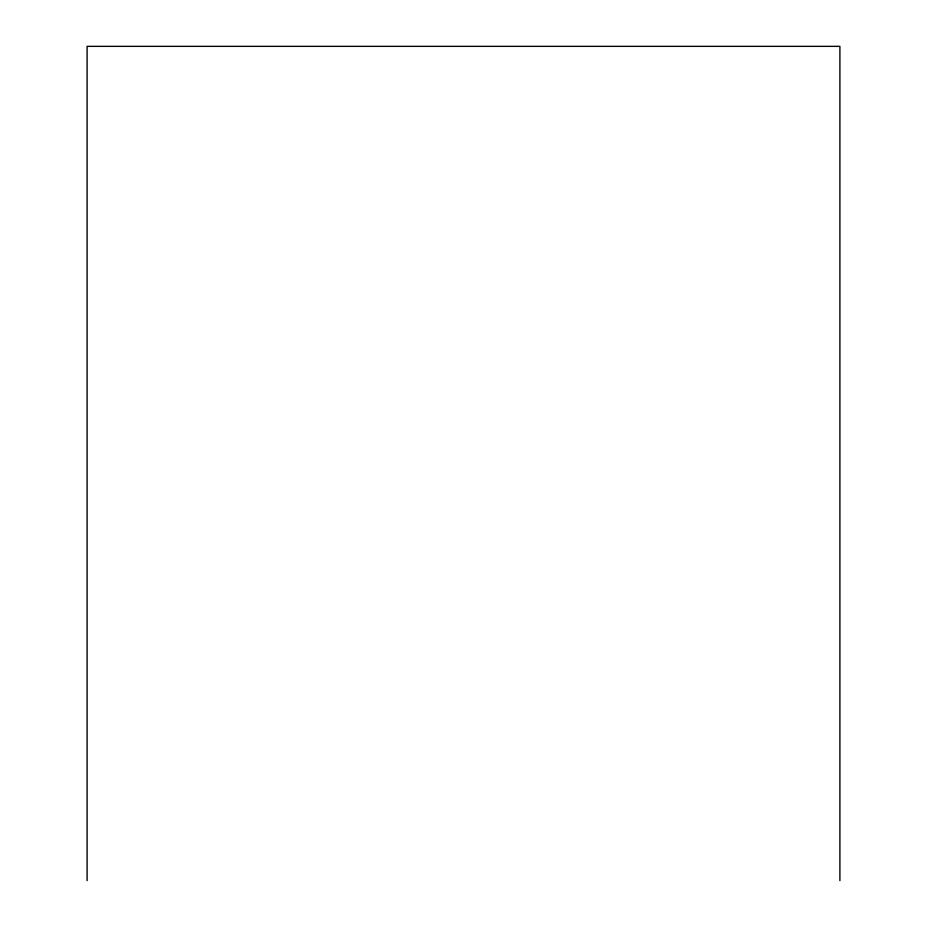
<?xml version="1.0" encoding="UTF-8"?>
<svg xmlns="http://www.w3.org/2000/svg" width="927" height="927" viewBox="0 0 927 927"><rect width="100%" height="100%" fill="white"/><g stroke="black" fill="none" stroke-linecap="round" stroke-linejoin="round"><path stroke-width="1.39" d="M839.897 880.65L839.897 46.35L87.103 46.35L87.103 880.65"/></g></svg>
